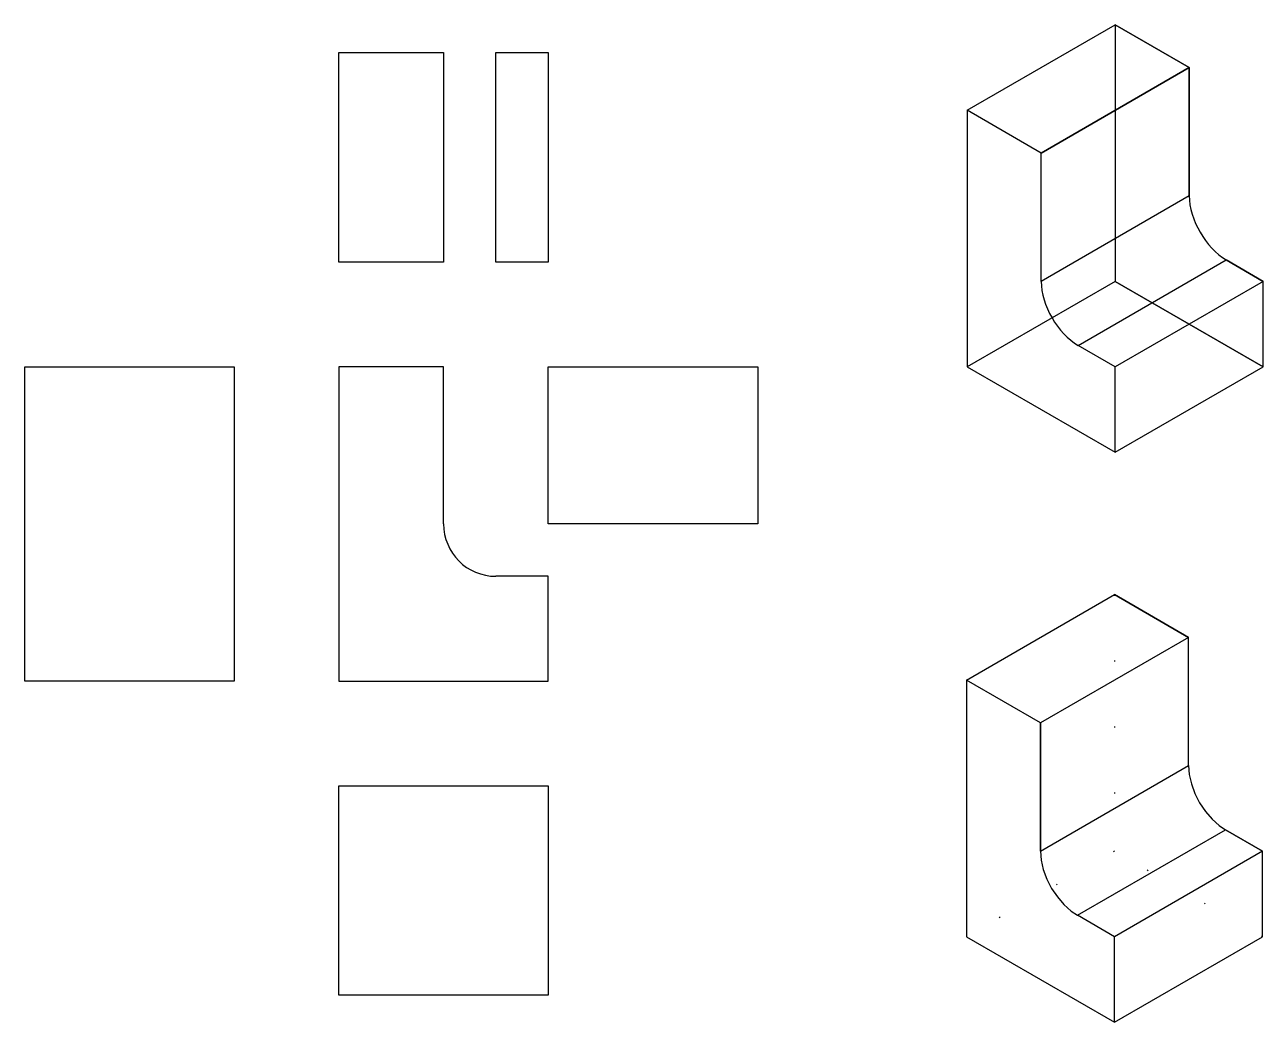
# Model space of a CAD drawing. Header units: millimetres. Extents: x -30 to 88, y -33 to 63.
import ezdxf

# ---------------------------------------------------------------- set-up
doc = ezdxf.new("R2010")
doc.units = ezdxf.units.MM
doc.linetypes.add('DOT', pattern=[6.3, 0.1, -6.2])
doc.layers.get('0').update_dxf_attribs({"lineweight": 25, "true_color": 0xffffff})

# ---------------------------------------------------------------- blocks, each defined once
blk = doc.blocks.new('block 9')
for p, q in [((0, 0), (0, 15)), ((0, 15), (0, 15)), ((0, 15), (20, 15)), ((20, 15), (20, 0)), ((20, 0), (0, 0)), ((0, 0), (0, 0))]:
    blk.add_line(p, q)
blk = doc.blocks.new('block 4')
for p, q in [((10, 30), (0, 30)), ((0, 30), (0, 0)), ((10, 15), (10, 30)), ((20, 10), (15, 10)), ((20, 0), (20, 10)), ((0, 0), (20, 0))]:
    blk.add_line(p, q)
blk.add_arc((15, 15), 5, 180, 270)
blk = doc.blocks.new('block 1')
for p, q in [((0, 0), (0, 20)), ((0, 20), (10, 20)), ((10, 20), (10, 0)), ((10, 0), (0, 0))]:
    blk.add_line(p, q)
blk = doc.blocks.new('block 2')
for p, q in [((0, 0), (0, 20)), ((0, 20), (5, 20)), ((5, 20), (5, 0)), ((5, 0), (0, 0))]:
    blk.add_line(p, q)
blk = doc.blocks.new('block 3')
for p, q in [((0, 0), (0, 30)), ((0, 30), (20, 30)), ((20, 30), (20, 0)), ((20, 0), (0, 0))]:
    blk.add_line(p, q)
blk = doc.blocks.new('block 6')
for p, q in [((0, 20), (20, 20)), ((0, 0), (0, 20)), ((20, 20), (20, 0)), ((20, 0), (0, 0))]:
    blk.add_line(p, q)

msp = doc.modelspace()

# ---------------------------------------------------------------- linework, layer by layer
for p, q in [((60, 54.49), (74.14, 62.66)), ((81.21, 58.58), (74.14, 62.66)), ((74.14, 62.66), (74.14, 38.16)), ((74.14, 62.66), (81.21, 58.58)), ((67.07, 50.41), (81.21, 58.58)), ((81.21, 58.58), (67.07, 50.41)), ((81.21, 58.58), (81.21, 46.33)), ((81.21, 46.33), (81.21, 58.58)), ((67.07, 50.41), (60, 54.49)), ((60, 54.49), (60, 30)), ((67.07, 50.41), (60, 54.49)), ((67.07, 38.16), (67.07, 50.41)), ((67.07, 50.41), (67.07, 50.41)), ((67.07, 38.16), (67.07, 50.41)), ((81.21, 46.33), (67.07, 38.16)), ((70.61, 32.04), (84.75, 40.21)), ((88.28, 38.16), (84.75, 40.21)), ((84.75, 40.21), (88.28, 38.16)), ((74.14, 38.16), (60, 30)), ((67.07, 38.16), (67.07, 38.16)), ((74.14, 38.16), (88.28, 30)), ((88.28, 38.16), (74.14, 30)), ((88.28, 30), (74.14, 38.16)), ((88.28, 30), (88.28, 38.16)), ((74.14, 30), (70.61, 32.04)), ((74.14, 30), (70.61, 32.04)), ((60, 30), (74.14, 21.84)), ((60, 30), (74.14, 21.84)), ((74.14, 21.84), (74.14, 30)), ((74.14, 21.84), (88.28, 30)), ((59.93, 0.08), (74.07, 8.25)), ((74.07, 8.25), (81.14, 4.16)), ((81.14, 4.16), (74.07, 8.25)), ((81.14, 4.16), (67, -4)), ((81.14, 4.16), (67, -4)), ((81.14, 4.16), (81.14, 4.16)), ((81.14, -8.08), (81.14, 4.16)), ((81.14, 4.16), (81.14, 4.16)), ((81.14, -8.08), (81.14, 4.16)), ((67, -4), (59.93, 0.08)), ((59.93, 0.08), (59.93, -24.41)), ((67, -4), (59.93, 0.08)), ((67, -4), (67, -16.25)), ((67, -16.25), (67, -4)), ((67, -16.25), (81.14, -8.08)), ((81.14, -8.08), (81.14, -8.08)), ((81.14, -8.08), (81.14, -8.08)), ((70.54, -22.37), (84.68, -14.21)), ((88.21, -16.25), (84.68, -14.21)), ((84.68, -14.21), (88.21, -16.25)), ((88.21, -16.25), (74.07, -24.41)), ((88.21, -24.41), (88.21, -16.25)), ((74.07, -24.41), (70.54, -22.37)), ((74.07, -24.41), (70.54, -22.37)), ((59.93, -24.41), (74.07, -32.58)), ((59.93, -24.41), (74.07, -32.58)), ((74.07, -32.58), (74.07, -24.41)), ((74.07, -32.58), (88.21, -24.41))]:
    msp.add_line(p, q)
at = {"linetype": 'DOT'}
for p, q in [((74.07, 8.25), (74.07, -16.25)), ((74.07, -16.25), (59.93, -24.41)), ((88.21, -24.41), (74.07, -16.25))]:
    msp.add_line(p, q, dxfattribs=at)
for points in [[(81.14, -8.08), (81.21, -8.93), (81.42, -9.83), (81.76, -10.74), (82.21, -11.63), (82.77, -12.46), (83.4, -13.19), (84.08, -13.8), (84.68, -14.21)], [(67, -16.25), (67.07, -17.1), (67.28, -18), (67.62, -18.91), (68.07, -19.8), (68.63, -20.62), (69.25, -21.35), (69.93, -21.96), (70.54, -22.37)]]:
    msp.add_lwpolyline(points)
for centre in [(84.75, 44.29), (70.61, 36.12)]:
    msp.add_ellipse(centre, major_axis=(-2.5, 4.33), ratio=0.57735, start_param=0.785398, end_param=2.356194)

# ---------------------------------------------------------------- block references
for name, p in [('block 1', (0, 40)), ('block 2', (15, 40)), ('block 3', (-30, 0)), ('block 4', (0, 0)), ('block 9', (20, 15)), ('block 6', (0, -30))]:
    msp.add_blockref(name, p)

doc.saveas('drawing.dxf')
